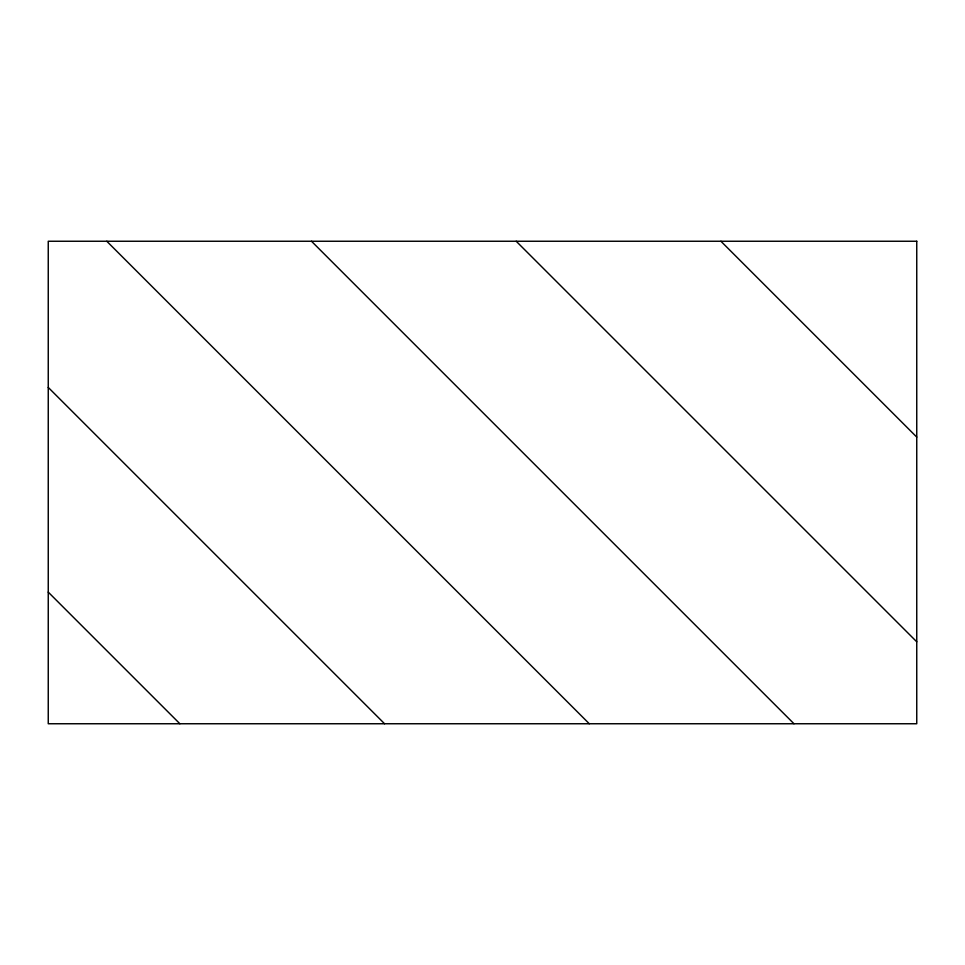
<?xml version="1.0" encoding="UTF-8"?>
<svg xmlns="http://www.w3.org/2000/svg" width="965" height="965" viewBox="0 0 965 965"><rect width="100%" height="100%" fill="white"/><g stroke="black" fill="none" stroke-linecap="round" stroke-linejoin="round"><path stroke-width="1.45" d="M720.915 241.25L916.75 437.085M516.203 241.25L916.75 641.797M311.49 241.25L793.99 723.75M106.789 241.25L589.289 723.75M48.25 387.423L384.577 723.75M48.25 592.124L179.876 723.75M916.75 241.25L48.25 241.25L48.25 723.75L916.75 723.75L916.75 241.25"/></g></svg>
